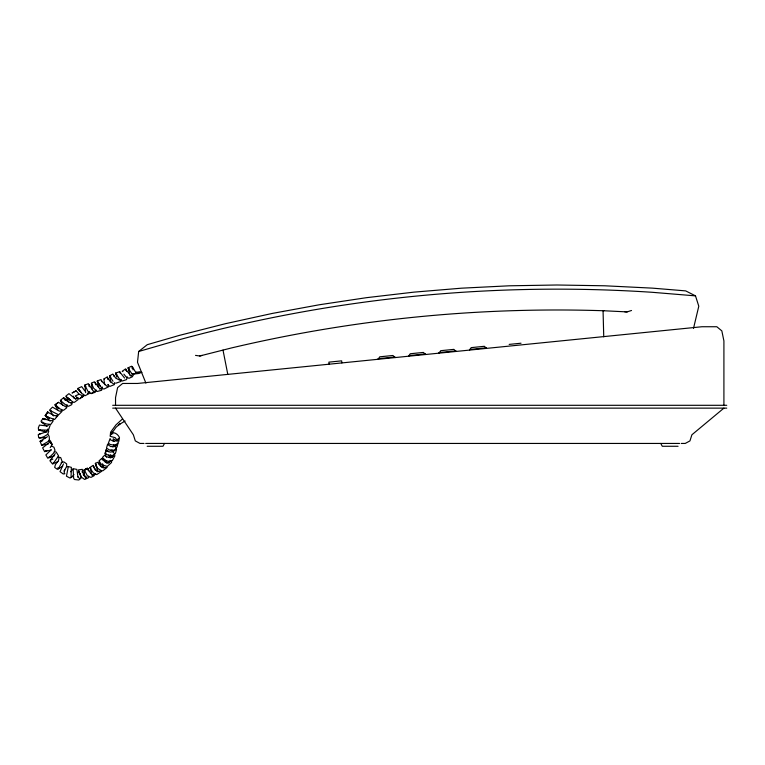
<?xml version="1.0" encoding="UTF-8"?>
<svg xmlns="http://www.w3.org/2000/svg" width="765" height="765" viewBox="0 0 765 765"><rect width="100%" height="100%" fill="white"/><g stroke="black" fill="none" stroke-linecap="round" stroke-linejoin="round"><path stroke-width="1.15" d="M102.328 387.023L101.63 390.255L97.174 391.498L93.512 388.046L91.379 383.064L94.487 381.802L99.718 388.649L101.726 388.467L99.469 388.945M121.042 379.43L120.937 381.448L115.783 383.227M117.466 440.659L115.19 437.666L110.198 436.337L110.59 432.235L115.926 424.919L122.228 419.191M97.26 471.814L97.509 468.486L95.749 465.139M93.368 466.813L93.445 465.78L94.344 468.381L98.083 471.498L96.82 470.838L98.991 471.47L100.043 470.972M66.985 404.522L66.679 407.85L63.476 410.346L59.89 408.845L54.946 404.915L58.475 402.314L66.01 406.99M111.728 460.559L111.527 462.509L107.263 466.43L102.491 465.015L99.823 462.949M693.511 328.376L698.789 306.21L695.5 295.873L685.689 290.891L652.373 288.137L604.685 285.785L556.939 285.001L509.194 285.804L461.496 288.185L413.913 292.144L366.483 297.681L319.263 304.776L272.311 313.43L225.665 323.643L179.393 335.386L147.291 344.671L138.666 351.498L137.499 362.275L145.895 383.102M88.663 476.079L88.472 477.781L84.647 479.454L81.042 476.911L78.814 471.125L77.466 473.889M84.542 476.155L84.236 469.863L87.363 468.065L90.653 473.305L92.651 474.778L94.057 474.329L91.991 475.39M72.579 401.682L71.69 404.685L68.506 406.301L65.867 405.068L60.282 400.372L63.638 397.724L66.756 400.755L64.642 398.785L70.141 402.782L71.642 402.839L70.82 402.849M53.273 419.029L52.948 421.381L50.739 424.403L46.655 424.02L41.989 422.385L42.725 422.012M114.712 382.548L114.358 384.613L109.902 386.401L107.549 384.728M96.285 390.112L95.195 392.302L91.188 393.593L87.822 391.173L84.905 385.13L88.367 383.657L93.167 391.001L94.822 391.259M78.814 471.125L78.728 471.623L78.537 469.873L82.266 469.347L83.72 474.797L83.213 474.013L86.263 478.297L84.102 475.534L86.732 477.312M82.295 472.56L82.687 470.504L82.104 471.326M71.03 477.561L71.374 467.358L68.305 466.564L66.459 476.193L69.998 478.039L71.814 477.159L73.966 474.491M112.895 440.841L113.306 438.747L117.208 441.319M87.602 469.614L87.822 468.601L88.109 469.94L87.679 468.409L88.663 470.886M59.01 458.072L58.465 460.587L55.405 464.594L54.669 467.434L57.375 469.347L62.692 466.325M117.992 443.289L117.131 446.827L114.817 449.906L112.455 450.394L109.787 450.164L106.498 448.137L107.549 444.35L108.592 443.681M102.806 467.731L103.304 465.627L102.5 463.791M53.349 462.854L52.508 463.973L49.916 460.779L55.271 453.607M127.258 376.877L126.541 379.622L122.266 381.018L119.235 378.742L115.773 373.129L119.56 371.675L124.571 378.063M50.213 424.986L48.702 429.452L47.382 430.112L38.556 429.892L38.336 427.836L39.484 425.082L47.573 426.019L48.415 425.024M89.658 391.89L89.132 393.602L85.049 395.734L81.97 393.554L77.982 389.022L78.824 389.442M106.478 449.284L105.197 453.406L106.478 449.284L105.197 453.406L106.727 454.62L112.12 455.787L115.429 453.368L116.519 449.648L116.309 447.688L113.564 444.876M115.859 445.966L116.423 444.188L115.706 445.488L112.503 446.741L114.712 446.483L110.734 446.578L108.095 444.761M81.367 476.968L80.947 478.259L78.843 479.999L74.492 479.502L73.641 478.249L73.105 468.696L76.873 469.404L77.992 477.264M46.713 432.062L47.44 430.15L45.862 431.957L38.25 434.654L38.719 437.819L45.709 437.781M95.568 473.516L93.894 475.868L91.025 477.35L88.453 476.605L87.306 475.706L84.274 469.911L86.818 468.773L84.274 469.911L84.762 470.705L84.274 469.911M105.933 454.859L105.455 455.892L106.641 456.954L106.172 456.657L110.351 457.652L113.803 456.074L109.166 457.566L111.757 457.068L112.876 456.064M63.466 463.915L60.043 471.642L63.199 473.984L64.929 473.764M117.839 439.894L118.585 438.345L117.208 440.535L118.173 439.827L114.176 441.367M131.829 368.08L132.441 366.837L131.57 366.205L128.204 367.793L129.562 373.875M125.106 421.037L118.393 424.996L119.981 423.934L116.06 427.272L110.609 434.874M164.504 443.442L162.993 446.272L147.205 446.272M110.409 435.266L111.805 432.741M45.623 450.757L44.638 451.713L42.63 447.86L49.429 442.438L49.209 440.946M72.828 469.146L70.686 471.804M110.15 438.46L108.372 443.241L110.237 444.513L113.861 445.106L117.227 444.159L118.824 441.271L119.483 437.542C118.212 434.663 115.199 432.244 111.92 432.761M133.684 374.487L132.259 376.839L128.989 378.293L126.158 376.982L123.892 374.161M50.194 447.63L52.192 444.589L50.366 442.16L51.905 444.312L50.528 440.908L48.96 440.143M109.07 462.758L110.303 460.941L109.51 462.089L106.297 462.662L108.601 462.873L105.436 462.309L102.147 458.924L102.491 459.861M120.134 372.871L119.56 371.675L120.029 372.851M49.132 457.642L53.502 453.282L55.004 450.241L53.923 447.19L51.332 445.966M52.116 420.693L49.075 420.434L43.117 418.474L41.023 421.161L41.444 422.07L46.78 426.201M378.12 359.282L379.775 356.806L392.942 355.486L395.056 357.58M408.596 356.213L410.25 353.746L423.418 352.426L425.531 354.511M439.072 353.153L440.726 350.686L453.894 349.366L456.007 351.451M469.547 350.093L471.202 347.626L484.369 346.296L486.483 348.391M101.611 471.317L96.696 474.616L93.263 472.827L89.62 467.692L93.187 465.34L95.491 470.437M51.293 449.724L45.862 454.926L47.746 458.178L54.611 455.701M75.917 398.986L77.609 397.418L75.63 399.081L68.955 393.65L66 395.954L68.42 402.161M99.593 460.367L101.783 458.378L102.826 458.474L106.067 461.285L106.871 462.873M723.91 408.137L691.904 434.778L689.953 440.898L685.239 443.442L681.242 443.442M107.186 467.339L102.902 470.752L101.458 470.695L97.031 468.008L95.396 463.322L98.016 462.232L100.378 464.651L101.353 466.985M47.459 436.7L40.086 441.262L41.645 445.307L48.291 444.016M115.085 450.136L113.038 451.704L109.94 452.115L106.851 450.595L108.553 451.752L107.368 450.795M58.475 402.314L54.946 404.915M56.151 416.877L57.777 415.711L57.461 414.477M75.945 391.001L72.034 393L76.156 390.724L79.091 394.205L82.754 395.811M46.856 450.461L45.011 451.551L51.006 450.011M91.188 393.593L93.913 391.843M51.073 410.776L50.222 410.585L58.628 414.802L62.07 411.379L61.63 410.05L60.378 411.321L58.924 410.91L52.489 407.133L49.687 409.973L53.426 415.921M87.439 393.325L89.18 392.311M624.728 311.785L627.147 311.9L631.527 310.485M57.958 461.505L53.024 463.848L58.551 455.864L56.227 452.029L54.487 451.742M79.091 394.205L75.257 395.983L77.906 398.297L79.856 398.804L82.429 396.748L80.411 397.819L83.624 396.327L83.567 394.3M50.758 460.033L52.842 459.115M141.927 372.326L138.302 373.55L132.144 374.152L128.31 368.405L129.189 368.969M40.268 429.777L39.359 430.159L45.412 431.948M46.502 416.036L45.766 416.313L45.154 415.548L48.032 412.287L48.453 412.631L47.449 412.086L45.231 415.586L48.032 412.287L47.449 412.086L54.239 415.577L57.777 415.711L54.564 419.516L45.766 416.313L50.079 421.132M140.138 371.733L135.568 373.148M61.2 462.643L63.801 461.859L66.632 463.848L66.679 466.325L64.136 471.24L64.662 469.729L64.203 473.047M138.666 351.498L180.492 339.392A1438.104 1438.104 0 0 1 652.096 292.287L695.5 295.873M42.783 440.487L40.086 441.262L42.238 440.803M39.713 438.116L43.978 436.662L47.688 434.3L48.74 431.173L47.793 429.012M106.058 453.884L102.73 457.107L102.797 458.092L105.981 460.616L108.429 461.324L112.445 460.358L114.865 455.921L114.329 453.205M195.534 355.381L199.751 355.993L231.451 347.951A1417.172 1417.172 0 0 1 603.853 310.753L627.147 311.9M199.751 355.993L202.103 355.4M132.144 374.152L139.689 372.488L135.453 371.914L132.441 366.837L133.053 369.839M509.165 344.403L521.013 343.208M378.063 358.689L394.989 356.987M408.539 355.629L425.474 353.927M439.014 352.569L455.95 350.867M469.49 349.5L486.425 347.807M66.775 466.698L68.305 466.564M41.645 445.307L47.927 441.625L49.495 439.818L49.132 436.232L47.832 434.424M112.694 405.297L726.75 405.297M112.694 408.137L726.75 408.137M144.021 443.442L140.024 443.442L135.309 440.898L133.359 434.778L115.534 408.137M145.694 443.442L679.569 443.442M678.067 446.272L662.27 446.272L660.769 443.442M603.853 310.753L603.059 310.743L603.748 336.839M58.121 457.011L60.712 457.613L62.175 461.62L58.408 468.83L57.891 467.788M105.819 467.702L102.013 467.119L104.231 467.884L100.435 465.962L98.312 463.667M55.807 405.813L56.753 405.899L55.367 405.766L57.777 409.657M39.369 433.822L40.057 433.908M131.867 375.816L130.012 375.424L130.882 375.835L126.082 369.858L126.56 371.121M61.544 401.176L60.55 400.87L62.74 405.364M44.982 419.717L43.117 418.474L45.757 419.297M38.556 429.892L39.484 430.188M114.205 441.415L110.466 439.856M116.758 374.295L115.936 373.999L116.825 377.164M66.718 396.882L66.096 396.633L73.23 402.275L74.425 402.304L78.107 399.588L77.867 397.657M122.888 371.647L122.18 371.312L125.67 368.826L126.56 370.815L126.082 369.858M120.421 380.521L115.745 378.159L112.847 374.047L109.586 375.835L113 381.295M85.785 386.401L85.001 385.981L85.661 392.617M104.451 379.622L103.571 379.058L107.205 377.049L110.217 381.63L113.421 383.772M43.117 418.474L44.447 419.344M110.743 377.155L109.682 376.437L110.495 377.824L109.586 375.835L110.877 382.022M108.401 455.223L110.839 457.91M110.954 449.973L113.354 451.713M92.221 384.365L91.398 383.724L92.183 389.309M44.169 418.809L44.752 419.316M107.177 386.449L102.319 381.945L100.999 379.574L97.308 380.951L100.531 386.545L102.912 388.821L104.145 388.974L108.496 386.832L108.42 384.661M91.016 468.333L90.232 467.53L91.532 473.803M44.552 430.963L45.757 432.33M78.001 476.805L79.55 478.594M50.557 442.629L51.905 444.312M110.657 454.735L112.283 457.059L112.13 456.542M97.385 381.553L97.796 382.251L97.308 380.951L98.408 387.157M84.972 391.068L81.702 386.631L77.8 388.429L78.001 389.366M96.275 466.526L97.145 468.046L95.396 463.322L95.596 465.082M64.91 400.066L63.638 397.724L64.47 399.263M112.149 449.906L113.536 452.756M49.295 456.504L49.677 457.47M113.717 375.395L114.128 376.514M73.306 396.146L73.995 398.106M107.913 379.22L107.205 377.049L107.683 378.866M101.363 380.501L101.659 381.601M112.264 431.9L112.742 433.994M223.007 350.093L227.788 374.334M103.992 380.53L104.776 384.709M341.869 362.926L341.659 360.851L328.883 362.141L329.084 364.207M89.247 385.158L89.333 386.774L89.256 384.91M723.91 405.297L723.91 340.922L721.835 330.891L716.824 326.741L701.945 326.741L137.499 383.456L122.62 383.456L117.609 387.616L115.534 397.637L115.534 405.297M49.314 418.006L46.292 416.284L49.314 418.006M58.829 408.156L56.141 405.899L58.829 408.156M70.457 400.468L67.865 397.963L70.457 400.468M100.531 386.545L98.542 383.552L100.531 386.545M81.1 392.608L79.015 389.748L81.1 392.608M99.766 462.624L99.211 460.836L99.766 462.624M129.476 370.671L128.204 367.793L129.476 370.671M116.27 374.477L115.773 373.129L116.27 374.477M81.042 476.911L79.818 473.325L81.042 476.911M85.269 386.593L84.905 385.13L85.269 386.593M95.396 383.15L95.281 382.404L95.615 384.728L95.396 383.15"/></g></svg>
